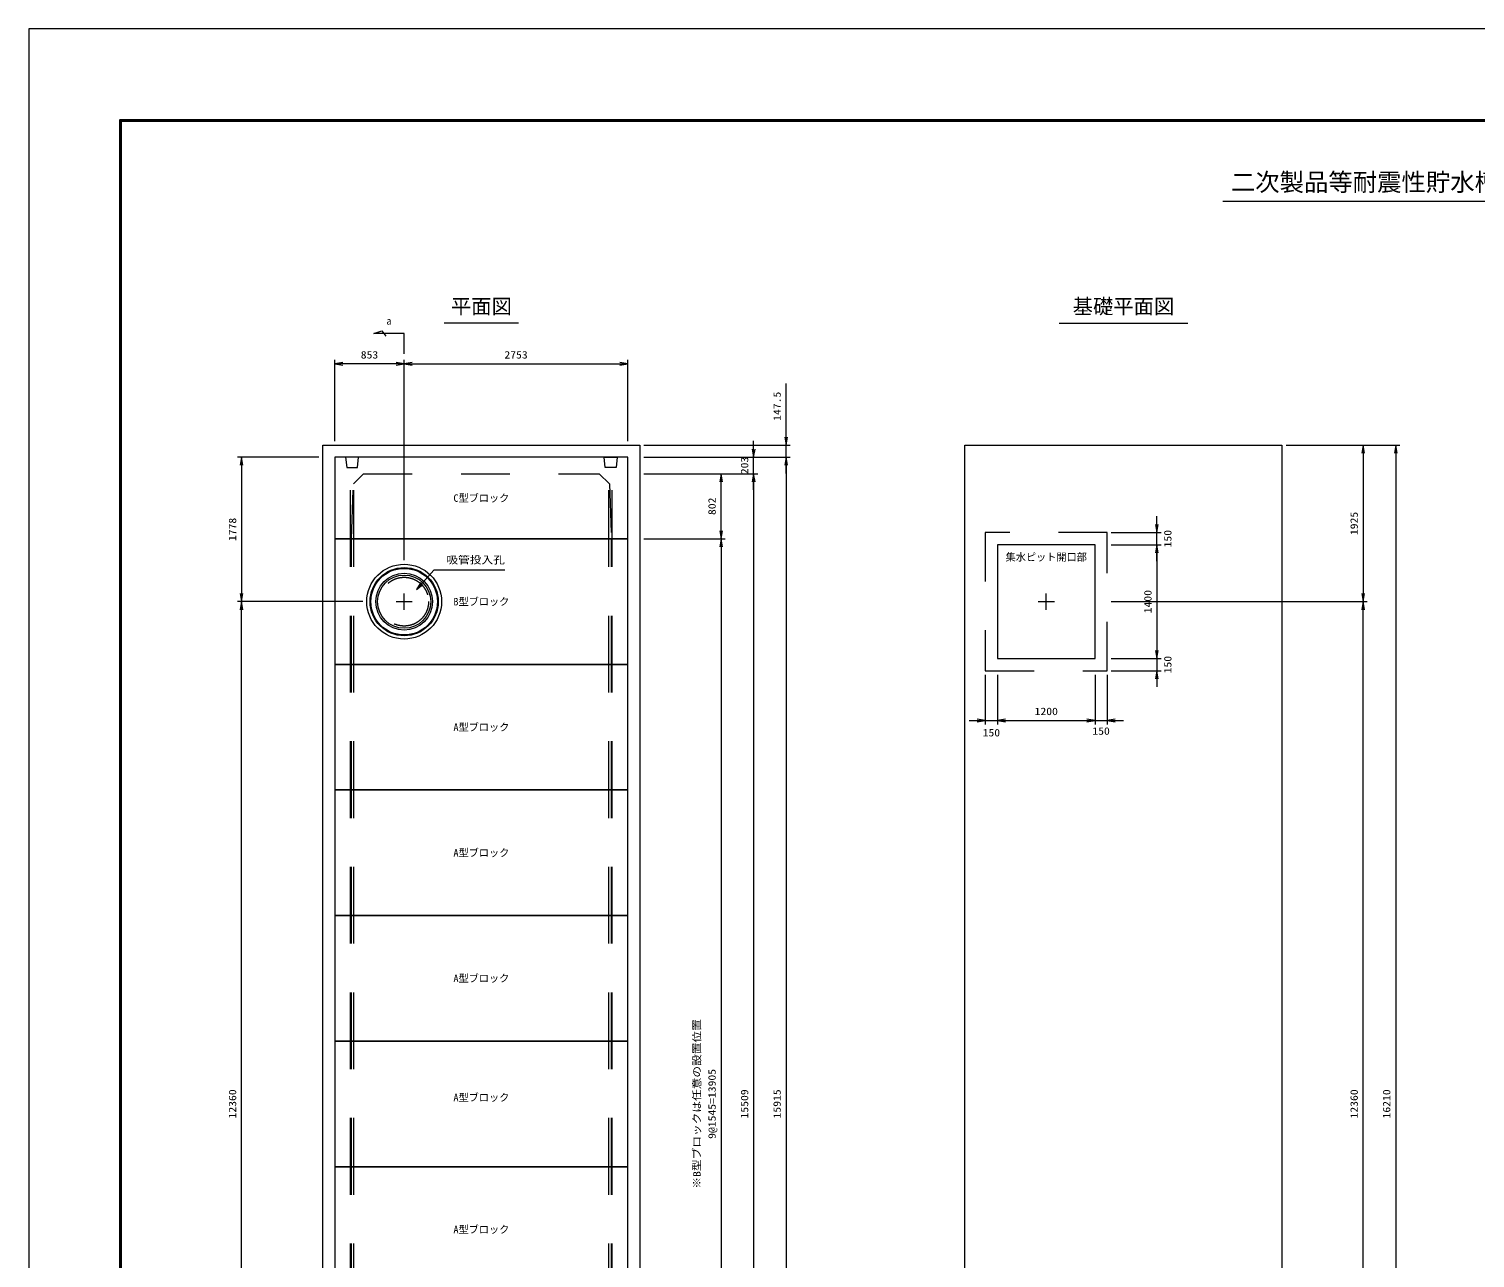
# Model space of a CAD drawing. Units: millimetres at full size. Extents: x 47000 to 89000, y 0 to 29700.
# Drawn here: x 47000 to 64793, y 14575 to 29700 of the extents above; entities that cross this region are included whole.
import ezdxf
from ezdxf.enums import TextEntityAlignment as Align

# ---------------------------------------------------------------- set-up
doc = ezdxf.new("R2010")
doc.units = ezdxf.units.MM
doc.header["$LTSCALE"] = 100
doc.linetypes.add('CHAIN', pattern=[18.5, 12, -1.5, 3.5, -1.5])
doc.linetypes.add('DASHED_SPACED', pattern=[12, 6, -6])
for name, color, linetype, lineweight in [('0_2', 4, 'Continuous', 13), ('Defpoints_5', 5, 'Continuous', 13), ('図枠', 1, 'Continuous', 40), ('寸法', 6, 'Continuous', 13), ('文字', 2, 'Continuous', 13)]:
    doc.layers.add(name, color=color, linetype=linetype, lineweight=lineweight)
doc.styles.add('ＭＳ ゴシック', font='')
doc.styles.get('ＭＳ ゴシック').set_extended_font_data('MS Gothic')

# ---------------------------------------------------------------- blocks, each defined once
blk = doc.blocks.new('open_arrow')
at = {"color": 0, "linetype": 'Continuous', "lineweight": -2}
blk.add_lwpolyline([(7.5, 1.25), (0, 0), (7.5, -1.25)], dxfattribs=at)

msp = doc.modelspace()

# ---------------------------------------------------------------- linework, layer by layer
at = {"layer": '0_2', "linetype": 'DASHED_SPACED'}
for p, q in [((50957, 23425), (50957, 24305)), ((50997, 23425), (50997, 24305)), ((54137, 23425), (54137, 24305)), ((54177, 23425), (54177, 24305)), ((50957, 21880), (50957, 23425)), ((50997, 21880), (50997, 23425)), ((54137, 21880), (54137, 23425)), ((54177, 21880), (54177, 23425)), ((50957, 20335), (50957, 21880)), ((50997, 20335), (50997, 21880)), ((54137, 20335), (54137, 21880)), ((54177, 20335), (54177, 21880)), ((50957, 18790), (50957, 20335)), ((50997, 18790), (50997, 20335)), ((54137, 18790), (54137, 20335)), ((54177, 18790), (54177, 20335)), ((50957, 17245), (50957, 18790)), ((50997, 17245), (50997, 18790)), ((54137, 17245), (54137, 18790)), ((54177, 17245), (54177, 18790)), ((50957, 15700), (50957, 17245)), ((50997, 15700), (50997, 17245)), ((54137, 15700), (54137, 17245)), ((54177, 15700), (54177, 17245)), ((50957, 14155), (50957, 15700)), ((50997, 14155), (50997, 15700)), ((54137, 14155), (54137, 15700)), ((54177, 14155), (54177, 15700))]:
    msp.add_line(p, q, dxfattribs=at)
at = {"layer": '0_2', "color": 3, "linetype": 'DASHED_SPACED'}
for p, q in [((50967, 21880), (50967, 23425)), ((54167, 21880), (54167, 23425)), ((50967, 20335), (50967, 21880)), ((54167, 20335), (54167, 21880)), ((50967, 18790), (50967, 20335)), ((54167, 18790), (54167, 20335)), ((50967, 17245), (50967, 18790)), ((54167, 17245), (54167, 18790)), ((50967, 15700), (50967, 17245)), ((54167, 15700), (54167, 17245)), ((50967, 14155), (50967, 15700)), ((54167, 14155), (54167, 15700))]:
    msp.add_line(p, q, dxfattribs=at)
at = {"layer": '0_2', "color": 2, "linetype": 'CHAIN'}
for p, q in [((51517, 22652.5), (51717, 22652.5)), ((51617, 22552.5), (51617, 22752.5)), ((59417, 22652.5), (59617, 22652.5)), ((59517, 22552.5), (59517, 22752.5))]:
    msp.add_line(p, q, dxfattribs=at)
at = {"layer": '0_2', "color": 7}
for points in [[(50617, 24577.5), (54517, 24577.5), (54517, 8367.5), (50617, 8367.5)], [(58517, 24577.5), (62417, 24577.5), (62417, 8367.5), (58517, 8367.5)], [(58917, 21952.5), (60117, 21952.5), (60117, 23352.5), (58917, 23352.5)]]:
    msp.add_lwpolyline(points, close=True, dxfattribs=at)
at = {"layer": '0_2', "color": 3}
for points in [[(50764, 23425), (54370, 23425), (54370, 24430), (50764, 24430)], [(54370, 21880), (54370, 23425), (50764, 23425), (50764, 21880)], [(54370, 20335), (54370, 21880), (50764, 21880), (50764, 20335)], [(54370, 18790), (54370, 20335), (50764, 20335), (50764, 18790)], [(54370, 17245), (54370, 18790), (50764, 18790), (50764, 17245)], [(54370, 15700), (54370, 17245), (50764, 17245), (50764, 15700)], [(54370, 14155), (54370, 15700), (50764, 15700), (50764, 14155)]]:
    msp.add_lwpolyline(points, close=True, dxfattribs=at)
at = {"layer": '0_2', "linetype": 'DASHED_SPACED'}
for points in [[(50897, 24430), (50909.5, 24305), (51044.5, 24305), (51057, 24430)], [(54237, 24430), (54224.5, 24305), (54089.5, 24305), (54077, 24430)]]:
    msp.add_lwpolyline(points, close=True, dxfattribs=at)
at = {"layer": '0_2', "color": 3, "linetype": 'DASHED_SPACED'}
msp.add_lwpolyline([(50967, 23425), (50992, 24102), (51117, 24227), (54017, 24227), (54142, 24102), (54167, 23425)], dxfattribs=at)
at = {"layer": '0_2', "color": 7, "linetype": 'DASHED_SPACED'}
msp.add_lwpolyline([(58767, 21802.5), (60267, 21802.5), (60267, 23502.5), (58767, 23502.5)], close=True, dxfattribs=at)
at = {"layer": '0_2', "color": 3}
for radius in [460, 420]:
    msp.add_circle((51617, 22652.5), radius, dxfattribs=at)
at = {"layer": '0_2'}
for radius in [410, 349, 327]:
    msp.add_circle((51617, 22652.5), radius, dxfattribs=at)
at = {"layer": '0_2', "color": 3, "linetype": 'DASHED_SPACED'}
msp.add_circle((51617, 22652.5), 300, dxfattribs=at)
at = {"layer": 'Defpoints_5'}
msp.add_lwpolyline([(47000, 0), (89000, 0), (89000, 29700), (47000, 29700)], close=True, dxfattribs=at)
at = {"layer": '図枠'}
msp.add_lwpolyline([(48125, 1125), (87875, 1125), (87875, 28575), (48125, 28575)], close=True, dxfattribs=at)
at = {"layer": '寸法'}
for p, q in [((50764, 24627.5), (50764, 25627.5)), ((51617, 23162.5), (51617, 25627.5)), ((51617, 23162.5), (51617, 25627.5)), ((54370, 24627.5), (54370, 25627.5)), ((51617, 25577.5), (50764, 25577.5)), ((51617, 25577.5), (54370, 25577.5)), ((56317, 24230), (56317, 25335.8)), ((54567, 24577.5), (56367, 24577.5)), ((55917, 24027), (55917, 24630)), ((62467, 24577.5), (63467, 24577.5)), ((62467, 24577.5), (63867, 24577.5)), ((63417, 24577.5), (63417, 22652.5)), ((63817, 24577.5), (63817, 8367.5)), ((50567, 24430), (49567, 24430)), ((49617, 24430), (49617, 22652.5)), ((54567, 24430), (56367, 24430)), ((54567, 24430), (55967, 24430)), ((54567, 24430), (56367, 24430)), ((56317, 24430), (56317, 8515)), ((54567, 24227), (55967, 24227)), ((54567, 24227), (55567, 24227)), ((54567, 24227), (55967, 24227)), ((55517, 23425), (55517, 24227)), ((55917, 24227), (55917, 8718)), ((60879.4, 23152.5), (60879.4, 23702.5)), ((60317, 23502.5), (60929.4, 23502.5)), ((54567, 23425), (55567, 23425)), ((54567, 23425), (55567, 23425)), ((55517, 23425), (55517, 9520)), ((60317, 23352.5), (60929.4, 23352.5)), ((60317, 23352.5), (60929.4, 23352.5)), ((60879.4, 23352.5), (60879.4, 21952.5)), ((51107, 22652.5), (49567, 22652.5)), ((51107, 22652.5), (49567, 22652.5)), ((49617, 10292.5), (49617, 22652.5)), ((60317, 22652.5), (63467, 22652.5)), ((60317, 22652.5), (63467, 22652.5)), ((63417, 10292.5), (63417, 22652.5)), ((60879.4, 22152.5), (60879.4, 21602.5)), ((60317, 21952.5), (60929.4, 21952.5)), ((60317, 21952.5), (60929.4, 21952.5)), ((58767, 21752.5), (58767, 21140.1)), ((58917, 21752.5), (58917, 21140.1)), ((58917, 21752.5), (58917, 21140.1)), ((60117, 21752.5), (60117, 21140.1)), ((60117, 21752.5), (60117, 21140.1)), ((60267, 21752.5), (60267, 21140.1)), ((60317, 21802.5), (60929.4, 21802.5)), ((58567, 21190.1), (59117, 21190.1)), ((58917, 21190.1), (60117, 21190.1)), ((59917, 21190.1), (60467, 21190.1))]:
    msp.add_line(p, q, dxfattribs=at)
for points in [[(51617, 25702.5), (51617, 25952.5), (51242, 25952.5), (51342, 25983.8), (51392, 25921.2)], [(51767, 22802.5), (51834.6, 22876.2), (51987, 23042.5), (52853.7, 23042.5)]]:
    msp.add_lwpolyline(points, dxfattribs=at)
at = {"layer": '文字'}
for p, q in [((72604.2, 27575), (61688, 27575)), ((53025.3, 26077.5), (52108.7, 26077.5)), ((61258.7, 26077), (59675.3, 26077))]:
    msp.add_line(p, q, dxfattribs=at)

# ---------------------------------------------------------------- block references
at = {"layer": '寸法', "xscale": 13.3, "yscale": 13.3}
for p in [(50764, 25577.5), (51617, 25577.5), (58917, 21190.1), (58917, 21190.1), (60267, 21190.1)]:
    msp.add_blockref('open_arrow', p, dxfattribs=at)
for p, rotation in [((51617, 25577.5), 180), ((54370, 25577.5), 180), ((56317, 24577.5), 90), ((63417, 24577.5), 270), ((63817, 24577.5), 270), ((49617, 24430), 270), ((55917, 24430), 90), ((56317, 24430), 270), ((56317, 24430), 270), ((55517, 24227), 270), ((55917, 24227), 270), ((55917, 24227), 270), ((55517, 23425), 90), ((60879.4, 23502.5), 90), ((55517, 23425), 270), ((60879.4, 23352.5), 270), ((60879.4, 23352.5), 270), ((51767, 22802.5), 47.5), ((49617, 22652.5), 90), ((49617, 22652.5), 270), ((63417, 22652.5), 90), ((63417, 22652.5), 270), ((60879.4, 21952.5), 90), ((60879.4, 21952.5), 90), ((60879.4, 21802.5), 270), ((58767, 21190.1), 180), ((60117, 21190.1), 180), ((60117, 21190.1), 180)]:
    msp.add_blockref('open_arrow', p, dxfattribs=dict(at, rotation=rotation))

# ---------------------------------------------------------------- texts
at = {"layer": '寸法', "color": 3, "style": 'ＭＳ ゴシック'}
msp.add_text('a', height=91.6, dxfattribs=at).set_placement((51429.5, 26152.5), align=Align.TOP_CENTER)
at = {"layer": '寸法', "style": 'ＭＳ ゴシック', "width": 1.15}
for s, p in [('853', (51190.5, 25690)), ('2753', (52993.5, 25690)), ('1200', (59517, 21302.6)), ('150', (58842, 21040.4)), ('150', (60192, 21060.4))]:
    msp.add_text(s, height=91.64, dxfattribs=at).set_placement(p, align=Align.MIDDLE_CENTER)
for s, p in [('147.5', (56204.5, 25056.7)), ('203', (55804.5, 24328.5)), ('802', (55404.5, 23826)), ('1778', (49504.5, 23541.2)), ('1925', (63304.5, 23615)), ('150', (61011.9, 23427.5)), ('1400', (60766.9, 22652.5)), ('150', (61011.9, 21877.5)), ('9@1545=13905', (55404.5, 16472.5)), ('12360', (49504.5, 16472.5)), ('15509', (55804.5, 16472.5)), ('15915', (56204.5, 16472.5)), ('12360', (63304.5, 16472.5)), ('16210', (63704.5, 16472.5))]:
    msp.add_text(s, height=91.64, rotation=90, dxfattribs=at).set_placement(p, align=Align.MIDDLE_CENTER)
msp.add_text('吸管投入孔', height=91.64, dxfattribs=at).set_placement((52137, 23092.5), align=Align.BOTTOM_LEFT)
at = {"layer": '寸法', "color": 3, "style": 'ＭＳ ゴシック', "width": 1.15}
msp.add_text('※B型ブロックは任意の設置位置', height=91.64, rotation=90, dxfattribs=at).set_placement((55292, 16472.5), align=Align.BOTTOM_CENTER)
at = {"layer": '文字', "style": 'ＭＳ ゴシック'}
msp.add_text('二次製品等耐震性貯水槽 一般構造図（吸管投入孔2箇所）', height=219.9, dxfattribs=at).set_placement((61788, 27925), align=Align.TOP_LEFT)
for s, p in [('平面図', (52567, 26377.5)), ('基礎平面図', (60467, 26377))]:
    msp.add_text(s, height=183.3, dxfattribs=at).set_placement(p, align=Align.TOP_CENTER)
for s, p in [('C型ブロック', (52567, 23927)), ('B型ブロック', (52567, 22652.5)), ('A型ブロック', (52567, 21107.5)), ('A型ブロック', (52567, 19562.5)), ('A型ブロック', (52567, 18017.5)), ('A型ブロック', (52567, 16551.4)), ('A型ブロック', (52567, 14927.5))]:
    msp.add_text(s, height=91.64, dxfattribs=at).set_placement(p, align=Align.MIDDLE_CENTER)
msp.add_text('集水ピット開口部', height=91.64, dxfattribs=at).set_placement((59517, 23127.5), align=Align.BOTTOM_CENTER)

doc.saveas('drawing.dxf')
